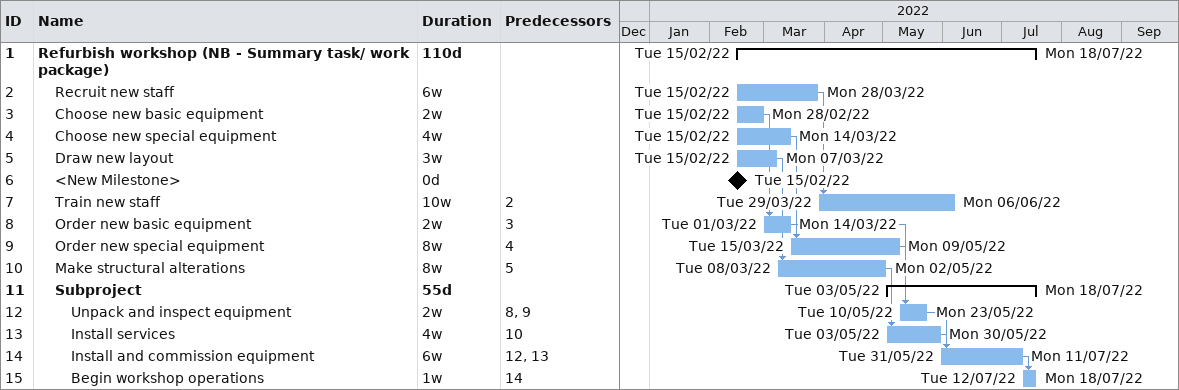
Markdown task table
| ID | Level | Task | Duration | Start | Finish | Predecessors |
|---|---|---|---|---|---|---|
| 1 | 1 | **Refurbish workshop (NB - Summary task/ work package)** | 110d | 2022-02-15 | 2022-07-18 |  |
| 2 | 2 | Recruit new staff | 6w | 2022-02-15 | 2022-03-28 |  |
| 3 | 2 | Choose new basic equipment | 2w | 2022-02-15 | 2022-02-28 |  |
| 4 | 2 | Choose new special equipment | 4w | 2022-02-15 | 2022-03-14 |  |
| 5 | 2 | Draw new layout | 3w | 2022-02-15 | 2022-03-07 |  |
| 6 | 2 | <New Milestone> | 0d | 2022-02-15 | 2022-02-15 |  |
| 7 | 2 | Train new staff | 10w | 2022-03-29 | 2022-06-06 | 2 |
| 8 | 2 | Order new basic equipment | 2w | 2022-03-01 | 2022-03-14 | 3 |
| 9 | 2 | Order new special equipment | 8w | 2022-03-15 | 2022-05-09 | 4 |
| 10 | 2 | Make structural alterations | 8w | 2022-03-08 | 2022-05-02 | 5 |
| 11 | 2 | **Subproject** | 55d | 2022-05-03 | 2022-07-18 |  |
| 12 | 3 | Unpack and inspect equipment | 2w | 2022-05-10 | 2022-05-23 | 8, 9 |
| 13 | 3 | Install services | 4w | 2022-05-03 | 2022-05-30 | 10 |
| 14 | 3 | Install and commission equipment | 6w | 2022-05-31 | 2022-07-11 | 12, 13 |
| 15 | 3 | Begin workshop operations | 1w | 2022-07-12 | 2022-07-18 | 14 |
